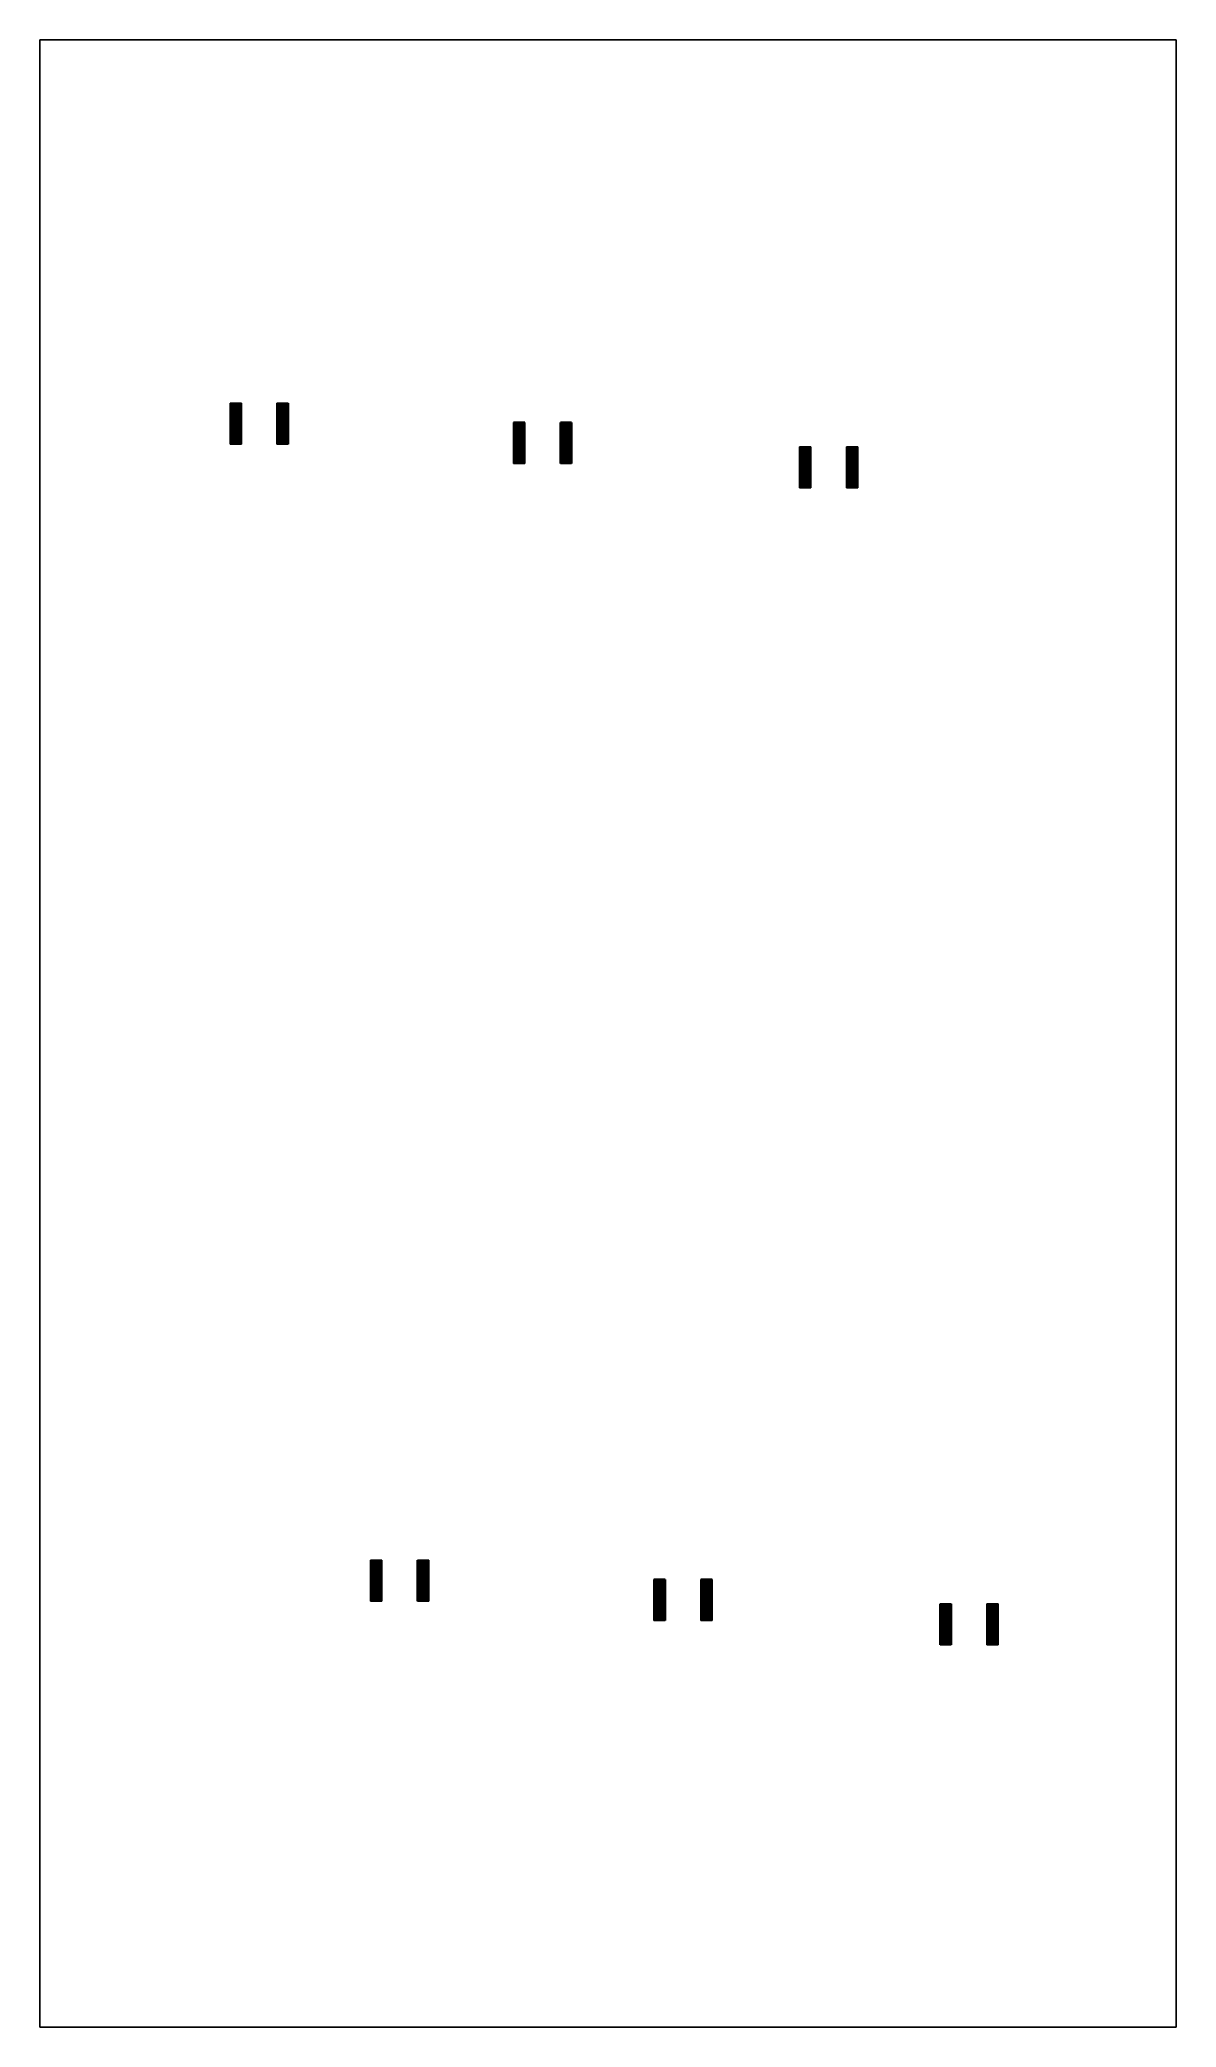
# Model space of a CAD drawing. Header units: inches. Extents: x 24.9 to 64.9, y 13.1 to 83.1.
import ezdxf

# ---------------------------------------------------------------- set-up
doc = ezdxf.new("R2010")
doc.units = ezdxf.units.IN
doc.header["$MEASUREMENT"] = 0
doc.layers.add('Patterning', color=40, linetype='Continuous')

msp = doc.modelspace()

# ---------------------------------------------------------------- linework, layer by layer
at = {"layer": 'Patterning'}
for p, q in [((24.888, 13.064), (24.888, 83.064)), ((24.888, 83.064), (64.888, 83.064)), ((64.888, 83.064), (64.888, 13.064)), ((31.561, 70.244), (32.011, 70.244)), ((31.561, 70.194), (32.011, 70.194)), ((31.561, 70.144), (32.011, 70.144)), ((31.561, 70.094), (32.011, 70.094)), ((31.561, 70.044), (32.011, 70.044)), ((31.611, 70.294), (31.611, 68.794)), ((31.661, 70.294), (31.661, 68.794)), ((31.711, 70.294), (31.711, 68.794)), ((31.761, 70.294), (31.761, 68.794)), ((31.811, 70.294), (31.811, 68.794)), ((31.861, 70.294), (31.861, 68.794)), ((31.911, 70.294), (31.911, 68.794)), ((31.961, 70.294), (31.961, 68.794)), ((33.211, 70.244), (33.661, 70.244)), ((33.211, 70.194), (33.661, 70.194)), ((33.211, 70.144), (33.661, 70.144)), ((33.211, 70.094), (33.661, 70.094)), ((33.211, 70.044), (33.661, 70.044)), ((33.261, 70.294), (33.261, 68.794)), ((33.311, 70.294), (33.311, 68.794)), ((33.361, 70.294), (33.361, 68.794)), ((33.411, 70.294), (33.411, 68.794)), ((33.461, 70.294), (33.461, 68.794)), ((33.511, 70.294), (33.511, 68.794)), ((33.561, 70.294), (33.561, 68.794)), ((33.611, 70.294), (33.611, 68.794)), ((31.561, 69.994), (32.011, 69.994)), ((31.561, 69.944), (32.011, 69.944)), ((31.561, 69.894), (32.011, 69.894)), ((31.561, 69.844), (32.011, 69.844)), ((31.561, 69.794), (32.011, 69.794)), ((31.561, 69.744), (32.011, 69.744)), ((31.561, 69.694), (32.011, 69.694)), ((31.561, 69.644), (32.011, 69.644)), ((31.561, 69.594), (32.011, 69.594)), ((31.561, 69.544), (32.011, 69.544)), ((31.561, 69.494), (32.011, 69.494)), ((31.561, 69.444), (32.011, 69.444)), ((31.561, 69.394), (32.011, 69.394)), ((31.561, 69.344), (32.011, 69.344)), ((33.211, 69.994), (33.661, 69.994)), ((33.211, 69.944), (33.661, 69.944)), ((33.211, 69.894), (33.661, 69.894)), ((33.211, 69.844), (33.661, 69.844)), ((33.211, 69.794), (33.661, 69.794)), ((33.211, 69.744), (33.661, 69.744)), ((33.211, 69.694), (33.661, 69.694)), ((33.211, 69.644), (33.661, 69.644)), ((33.211, 69.594), (33.661, 69.594)), ((33.211, 69.544), (33.661, 69.544)), ((33.211, 69.494), (33.661, 69.494)), ((33.211, 69.444), (33.661, 69.444)), ((33.211, 69.394), (33.661, 69.394)), ((33.211, 69.344), (33.661, 69.344)), ((41.536, 69.565), (41.986, 69.565)), ((41.536, 69.515), (41.986, 69.515)), ((41.536, 69.465), (41.986, 69.465)), ((41.536, 69.415), (41.986, 69.415)), ((41.536, 69.365), (41.986, 69.365)), ((41.536, 69.315), (41.986, 69.315)), ((41.586, 69.615), (41.586, 68.115)), ((41.636, 69.615), (41.636, 68.115)), ((41.686, 69.615), (41.686, 68.115)), ((41.736, 69.615), (41.736, 68.115)), ((41.786, 69.615), (41.786, 68.115)), ((41.836, 69.615), (41.836, 68.115)), ((41.886, 69.615), (41.886, 68.115)), ((41.936, 69.615), (41.936, 68.115)), ((43.186, 69.565), (43.636, 69.565)), ((43.186, 69.515), (43.636, 69.515)), ((43.186, 69.465), (43.636, 69.465)), ((43.186, 69.415), (43.636, 69.415)), ((43.186, 69.365), (43.636, 69.365)), ((43.186, 69.315), (43.636, 69.315)), ((43.236, 69.615), (43.236, 68.115)), ((43.286, 69.615), (43.286, 68.115)), ((43.336, 69.615), (43.336, 68.115)), ((43.386, 69.615), (43.386, 68.115)), ((43.436, 69.615), (43.436, 68.115)), ((43.486, 69.615), (43.486, 68.115)), ((43.536, 69.615), (43.536, 68.115)), ((43.586, 69.615), (43.586, 68.115)), ((31.561, 69.294), (32.011, 69.294)), ((31.561, 69.244), (32.011, 69.244)), ((31.561, 69.194), (32.011, 69.194)), ((31.561, 69.144), (32.011, 69.144)), ((31.561, 69.094), (32.011, 69.094)), ((31.561, 69.044), (32.011, 69.044)), ((31.561, 68.994), (32.011, 68.994)), ((31.561, 68.944), (32.011, 68.944)), ((31.561, 68.894), (32.011, 68.894)), ((31.561, 68.844), (32.011, 68.844)), ((33.211, 69.294), (33.661, 69.294)), ((33.211, 69.244), (33.661, 69.244)), ((33.211, 69.194), (33.661, 69.194)), ((33.211, 69.144), (33.661, 69.144)), ((33.211, 69.094), (33.661, 69.094)), ((33.211, 69.044), (33.661, 69.044)), ((33.211, 68.994), (33.661, 68.994)), ((33.211, 68.944), (33.661, 68.944)), ((33.211, 68.894), (33.661, 68.894)), ((33.211, 68.844), (33.661, 68.844)), ((41.536, 69.265), (41.986, 69.265)), ((41.536, 69.215), (41.986, 69.215)), ((41.536, 69.165), (41.986, 69.165)), ((41.536, 69.115), (41.986, 69.115)), ((41.536, 69.065), (41.986, 69.065)), ((41.536, 69.015), (41.986, 69.015)), ((41.536, 68.965), (41.986, 68.965)), ((41.536, 68.915), (41.986, 68.915)), ((41.536, 68.865), (41.986, 68.865)), ((41.536, 68.815), (41.986, 68.815)), ((41.536, 68.765), (41.986, 68.765)), ((41.536, 68.715), (41.986, 68.715)), ((41.536, 68.665), (41.986, 68.665)), ((41.536, 68.615), (41.986, 68.615)), ((43.186, 69.265), (43.636, 69.265)), ((43.186, 69.215), (43.636, 69.215)), ((43.186, 69.165), (43.636, 69.165)), ((43.186, 69.115), (43.636, 69.115)), ((43.186, 69.065), (43.636, 69.065)), ((43.186, 69.015), (43.636, 69.015)), ((43.186, 68.965), (43.636, 68.965)), ((43.186, 68.915), (43.636, 68.915)), ((43.186, 68.865), (43.636, 68.865)), ((43.186, 68.815), (43.636, 68.815)), ((43.186, 68.765), (43.636, 68.765)), ((43.186, 68.715), (43.636, 68.715)), ((43.186, 68.665), (43.636, 68.665)), ((43.186, 68.615), (43.636, 68.615)), ((51.605, 68.705), (52.055, 68.705)), ((51.605, 68.655), (52.055, 68.655)), ((51.605, 68.605), (52.055, 68.605)), ((51.655, 68.755), (51.655, 67.255)), ((51.705, 68.755), (51.705, 67.255)), ((51.755, 68.755), (51.755, 67.255)), ((51.805, 68.755), (51.805, 67.255)), ((51.855, 68.755), (51.855, 67.255)), ((51.905, 68.755), (51.905, 67.255)), ((51.955, 68.755), (51.955, 67.255)), ((52.005, 68.755), (52.005, 67.255)), ((53.255, 68.705), (53.705, 68.705)), ((53.255, 68.655), (53.705, 68.655)), ((53.255, 68.605), (53.705, 68.605)), ((53.305, 68.755), (53.305, 67.255)), ((53.355, 68.755), (53.355, 67.255)), ((53.405, 68.755), (53.405, 67.255)), ((53.455, 68.755), (53.455, 67.255)), ((53.505, 68.755), (53.505, 67.255)), ((53.555, 68.755), (53.555, 67.255)), ((53.605, 68.755), (53.605, 67.255)), ((53.655, 68.755), (53.655, 67.255)), ((41.536, 68.565), (41.986, 68.565)), ((41.536, 68.515), (41.986, 68.515)), ((41.536, 68.465), (41.986, 68.465)), ((41.536, 68.415), (41.986, 68.415)), ((41.536, 68.365), (41.986, 68.365)), ((41.536, 68.315), (41.986, 68.315)), ((41.536, 68.265), (41.986, 68.265)), ((41.536, 68.215), (41.986, 68.215)), ((41.536, 68.165), (41.986, 68.165)), ((43.186, 68.565), (43.636, 68.565)), ((43.186, 68.515), (43.636, 68.515)), ((43.186, 68.465), (43.636, 68.465)), ((43.186, 68.415), (43.636, 68.415)), ((43.186, 68.365), (43.636, 68.365)), ((43.186, 68.315), (43.636, 68.315)), ((43.186, 68.265), (43.636, 68.265)), ((43.186, 68.215), (43.636, 68.215)), ((43.186, 68.165), (43.636, 68.165)), ((51.605, 68.555), (52.055, 68.555)), ((51.605, 68.505), (52.055, 68.505)), ((51.605, 68.455), (52.055, 68.455)), ((51.605, 68.405), (52.055, 68.405)), ((51.605, 68.355), (52.055, 68.355)), ((51.605, 68.305), (52.055, 68.305)), ((51.605, 68.255), (52.055, 68.255)), ((51.605, 68.205), (52.055, 68.205)), ((51.605, 68.155), (52.055, 68.155)), ((51.605, 68.105), (52.055, 68.105)), ((51.605, 68.055), (52.055, 68.055)), ((51.605, 68.005), (52.055, 68.005)), ((51.605, 67.955), (52.055, 67.955)), ((51.605, 67.905), (52.055, 67.905)), ((53.255, 68.555), (53.705, 68.555)), ((53.255, 68.505), (53.705, 68.505)), ((53.255, 68.455), (53.705, 68.455)), ((53.255, 68.405), (53.705, 68.405)), ((53.255, 68.355), (53.705, 68.355)), ((53.255, 68.305), (53.705, 68.305)), ((53.255, 68.255), (53.705, 68.255)), ((53.255, 68.205), (53.705, 68.205)), ((53.255, 68.155), (53.705, 68.155)), ((53.255, 68.105), (53.705, 68.105)), ((53.255, 68.055), (53.705, 68.055)), ((53.255, 68.005), (53.705, 68.005)), ((53.255, 67.955), (53.705, 67.955)), ((53.255, 67.905), (53.705, 67.905)), ((51.605, 67.855), (52.055, 67.855)), ((51.605, 67.805), (52.055, 67.805)), ((51.605, 67.755), (52.055, 67.755)), ((51.605, 67.705), (52.055, 67.705)), ((51.605, 67.655), (52.055, 67.655)), ((51.605, 67.605), (52.055, 67.605)), ((51.605, 67.555), (52.055, 67.555)), ((51.605, 67.505), (52.055, 67.505)), ((51.605, 67.455), (52.055, 67.455)), ((51.605, 67.405), (52.055, 67.405)), ((51.605, 67.355), (52.055, 67.355)), ((51.605, 67.305), (52.055, 67.305)), ((53.255, 67.855), (53.705, 67.855)), ((53.255, 67.805), (53.705, 67.805)), ((53.255, 67.755), (53.705, 67.755)), ((53.255, 67.705), (53.705, 67.705)), ((53.255, 67.655), (53.705, 67.655)), ((53.255, 67.605), (53.705, 67.605)), ((53.255, 67.555), (53.705, 67.555)), ((53.255, 67.505), (53.705, 67.505)), ((53.255, 67.455), (53.705, 67.455)), ((53.255, 67.405), (53.705, 67.405)), ((53.255, 67.355), (53.705, 67.355)), ((53.255, 67.305), (53.705, 67.305)), ((36.954, 29.493), (36.504, 29.493)), ((36.954, 29.443), (36.504, 29.443)), ((36.554, 28.043), (36.554, 29.543)), ((36.604, 28.043), (36.604, 29.543)), ((36.654, 28.043), (36.654, 29.543)), ((36.704, 28.043), (36.704, 29.543)), ((36.754, 28.043), (36.754, 29.543)), ((36.804, 28.043), (36.804, 29.543)), ((36.854, 28.043), (36.854, 29.543)), ((36.904, 28.043), (36.904, 29.543)), ((38.604, 29.493), (38.154, 29.493)), ((38.604, 29.443), (38.154, 29.443)), ((38.204, 28.043), (38.204, 29.543)), ((38.254, 28.043), (38.254, 29.543)), ((38.304, 28.043), (38.304, 29.543)), ((38.354, 28.043), (38.354, 29.543)), ((38.404, 28.043), (38.404, 29.543)), ((38.454, 28.043), (38.454, 29.543)), ((38.504, 28.043), (38.504, 29.543)), ((38.554, 28.043), (38.554, 29.543)), ((36.954, 29.393), (36.504, 29.393)), ((36.954, 29.343), (36.504, 29.343)), ((36.954, 29.293), (36.504, 29.293)), ((36.954, 29.243), (36.504, 29.243)), ((36.954, 29.193), (36.504, 29.193)), ((36.954, 29.143), (36.504, 29.143)), ((36.954, 29.093), (36.504, 29.093)), ((36.954, 29.043), (36.504, 29.043)), ((36.954, 28.993), (36.504, 28.993)), ((36.954, 28.943), (36.504, 28.943)), ((36.954, 28.893), (36.504, 28.893)), ((36.954, 28.843), (36.504, 28.843)), ((36.954, 28.793), (36.504, 28.793)), ((36.954, 28.743), (36.504, 28.743)), ((38.604, 29.393), (38.154, 29.393)), ((38.604, 29.343), (38.154, 29.343)), ((38.604, 29.293), (38.154, 29.293)), ((38.604, 29.243), (38.154, 29.243)), ((38.604, 29.193), (38.154, 29.193)), ((38.604, 29.143), (38.154, 29.143)), ((38.604, 29.093), (38.154, 29.093)), ((38.604, 29.043), (38.154, 29.043)), ((38.604, 28.993), (38.154, 28.993)), ((38.604, 28.943), (38.154, 28.943)), ((38.604, 28.893), (38.154, 28.893)), ((38.604, 28.843), (38.154, 28.843)), ((38.604, 28.793), (38.154, 28.793)), ((38.604, 28.743), (38.154, 28.743)), ((46.93, 28.814), (46.48, 28.814)), ((46.93, 28.764), (46.48, 28.764)), ((46.93, 28.714), (46.48, 28.714)), ((46.53, 27.364), (46.53, 28.864)), ((46.58, 27.364), (46.58, 28.864)), ((46.63, 27.364), (46.63, 28.864)), ((46.68, 27.364), (46.68, 28.864)), ((46.73, 27.364), (46.73, 28.864)), ((46.78, 27.364), (46.78, 28.864)), ((46.83, 27.364), (46.83, 28.864)), ((46.88, 27.364), (46.88, 28.864)), ((48.58, 28.814), (48.13, 28.814)), ((48.58, 28.764), (48.13, 28.764)), ((48.58, 28.714), (48.13, 28.714)), ((48.18, 27.364), (48.18, 28.864)), ((48.23, 27.364), (48.23, 28.864)), ((48.28, 27.364), (48.28, 28.864)), ((48.33, 27.364), (48.33, 28.864)), ((48.38, 27.364), (48.38, 28.864)), ((48.43, 27.364), (48.43, 28.864)), ((48.48, 27.364), (48.48, 28.864)), ((48.53, 27.364), (48.53, 28.864)), ((36.954, 28.693), (36.504, 28.693)), ((36.954, 28.643), (36.504, 28.643)), ((36.954, 28.593), (36.504, 28.593)), ((36.954, 28.543), (36.504, 28.543)), ((36.954, 28.493), (36.504, 28.493)), ((36.954, 28.443), (36.504, 28.443)), ((36.954, 28.393), (36.504, 28.393)), ((36.954, 28.343), (36.504, 28.343)), ((36.954, 28.293), (36.504, 28.293)), ((36.954, 28.243), (36.504, 28.243)), ((36.954, 28.193), (36.504, 28.193)), ((36.954, 28.143), (36.504, 28.143)), ((36.954, 28.093), (36.504, 28.093)), ((38.604, 28.693), (38.154, 28.693)), ((38.604, 28.643), (38.154, 28.643)), ((38.604, 28.593), (38.154, 28.593)), ((38.604, 28.543), (38.154, 28.543)), ((38.604, 28.493), (38.154, 28.493)), ((38.604, 28.443), (38.154, 28.443)), ((38.604, 28.393), (38.154, 28.393)), ((38.604, 28.343), (38.154, 28.343)), ((38.604, 28.293), (38.154, 28.293)), ((38.604, 28.243), (38.154, 28.243)), ((38.604, 28.193), (38.154, 28.193)), ((38.604, 28.143), (38.154, 28.143)), ((38.604, 28.093), (38.154, 28.093)), ((46.93, 28.664), (46.48, 28.664)), ((46.93, 28.614), (46.48, 28.614)), ((46.93, 28.564), (46.48, 28.564)), ((46.93, 28.514), (46.48, 28.514)), ((46.93, 28.464), (46.48, 28.464)), ((46.93, 28.414), (46.48, 28.414)), ((46.93, 28.364), (46.48, 28.364)), ((46.93, 28.314), (46.48, 28.314)), ((46.93, 28.264), (46.48, 28.264)), ((46.93, 28.214), (46.48, 28.214)), ((46.93, 28.164), (46.48, 28.164)), ((46.93, 28.114), (46.48, 28.114)), ((46.93, 28.064), (46.48, 28.064)), ((46.93, 28.014), (46.48, 28.014)), ((48.58, 28.664), (48.13, 28.664)), ((48.58, 28.614), (48.13, 28.614)), ((48.58, 28.564), (48.13, 28.564)), ((48.58, 28.514), (48.13, 28.514)), ((48.58, 28.464), (48.13, 28.464)), ((48.58, 28.414), (48.13, 28.414)), ((48.58, 28.364), (48.13, 28.364)), ((48.58, 28.314), (48.13, 28.314)), ((48.58, 28.264), (48.13, 28.264)), ((48.58, 28.214), (48.13, 28.214)), ((48.58, 28.164), (48.13, 28.164)), ((48.58, 28.114), (48.13, 28.114)), ((48.58, 28.064), (48.13, 28.064)), ((48.58, 28.014), (48.13, 28.014)), ((56.598, 26.504), (56.598, 28.004)), ((56.648, 26.504), (56.648, 28.004)), ((56.698, 26.504), (56.698, 28.004)), ((56.748, 26.504), (56.748, 28.004)), ((56.798, 26.504), (56.798, 28.004)), ((56.848, 26.504), (56.848, 28.004)), ((56.898, 26.504), (56.898, 28.004)), ((56.948, 26.504), (56.948, 28.004)), ((58.248, 26.504), (58.248, 28.004)), ((58.298, 26.504), (58.298, 28.004)), ((58.348, 26.504), (58.348, 28.004)), ((58.398, 26.504), (58.398, 28.004)), ((58.448, 26.504), (58.448, 28.004)), ((58.498, 26.504), (58.498, 28.004)), ((58.548, 26.504), (58.548, 28.004)), ((58.598, 26.504), (58.598, 28.004)), ((46.93, 27.964), (46.48, 27.964)), ((46.93, 27.914), (46.48, 27.914)), ((46.93, 27.864), (46.48, 27.864)), ((46.93, 27.814), (46.48, 27.814)), ((46.93, 27.764), (46.48, 27.764)), ((46.93, 27.714), (46.48, 27.714)), ((46.93, 27.664), (46.48, 27.664)), ((46.93, 27.614), (46.48, 27.614)), ((46.93, 27.564), (46.48, 27.564)), ((46.93, 27.514), (46.48, 27.514)), ((46.93, 27.464), (46.48, 27.464)), ((46.93, 27.414), (46.48, 27.414)), ((48.58, 27.964), (48.13, 27.964)), ((48.58, 27.914), (48.13, 27.914)), ((48.58, 27.864), (48.13, 27.864)), ((48.58, 27.814), (48.13, 27.814)), ((48.58, 27.764), (48.13, 27.764)), ((48.58, 27.714), (48.13, 27.714)), ((48.58, 27.664), (48.13, 27.664)), ((48.58, 27.614), (48.13, 27.614)), ((48.58, 27.564), (48.13, 27.564)), ((48.58, 27.514), (48.13, 27.514)), ((48.58, 27.464), (48.13, 27.464)), ((48.58, 27.414), (48.13, 27.414)), ((56.998, 27.954), (56.548, 27.954)), ((56.998, 27.904), (56.548, 27.904)), ((56.998, 27.854), (56.548, 27.854)), ((56.998, 27.804), (56.548, 27.804)), ((56.998, 27.754), (56.548, 27.754)), ((56.998, 27.704), (56.548, 27.704)), ((56.998, 27.654), (56.548, 27.654)), ((56.998, 27.604), (56.548, 27.604)), ((56.998, 27.554), (56.548, 27.554)), ((56.998, 27.504), (56.548, 27.504)), ((56.998, 27.454), (56.548, 27.454)), ((56.998, 27.404), (56.548, 27.404)), ((56.998, 27.354), (56.548, 27.354)), ((56.998, 27.304), (56.548, 27.304)), ((58.648, 27.954), (58.198, 27.954)), ((58.648, 27.904), (58.198, 27.904)), ((58.648, 27.854), (58.198, 27.854)), ((58.648, 27.804), (58.198, 27.804)), ((58.648, 27.754), (58.198, 27.754)), ((58.648, 27.704), (58.198, 27.704)), ((58.648, 27.654), (58.198, 27.654)), ((58.648, 27.604), (58.198, 27.604)), ((58.648, 27.554), (58.198, 27.554)), ((58.648, 27.504), (58.198, 27.504)), ((58.648, 27.454), (58.198, 27.454)), ((58.648, 27.404), (58.198, 27.404)), ((58.648, 27.354), (58.198, 27.354)), ((58.648, 27.304), (58.198, 27.304)), ((56.998, 27.254), (56.548, 27.254)), ((56.998, 27.204), (56.548, 27.204)), ((56.998, 27.154), (56.548, 27.154)), ((56.998, 27.104), (56.548, 27.104)), ((56.998, 27.054), (56.548, 27.054)), ((56.998, 27.004), (56.548, 27.004)), ((56.998, 26.954), (56.548, 26.954)), ((56.998, 26.904), (56.548, 26.904)), ((56.998, 26.854), (56.548, 26.854)), ((56.998, 26.804), (56.548, 26.804)), ((56.998, 26.754), (56.548, 26.754)), ((56.998, 26.704), (56.548, 26.704)), ((56.998, 26.654), (56.548, 26.654)), ((56.998, 26.604), (56.548, 26.604)), ((58.648, 27.254), (58.198, 27.254)), ((58.648, 27.204), (58.198, 27.204)), ((58.648, 27.154), (58.198, 27.154)), ((58.648, 27.104), (58.198, 27.104)), ((58.648, 27.054), (58.198, 27.054)), ((58.648, 27.004), (58.198, 27.004)), ((58.648, 26.954), (58.198, 26.954)), ((58.648, 26.904), (58.198, 26.904)), ((58.648, 26.854), (58.198, 26.854)), ((58.648, 26.804), (58.198, 26.804)), ((58.648, 26.754), (58.198, 26.754)), ((58.648, 26.704), (58.198, 26.704)), ((58.648, 26.654), (58.198, 26.654)), ((58.648, 26.604), (58.198, 26.604)), ((56.998, 26.554), (56.548, 26.554)), ((58.648, 26.554), (58.198, 26.554)), ((64.888, 13.064), (24.888, 13.064))]:
    msp.add_line(p, q, dxfattribs=at)

doc.saveas('drawing.dxf')
